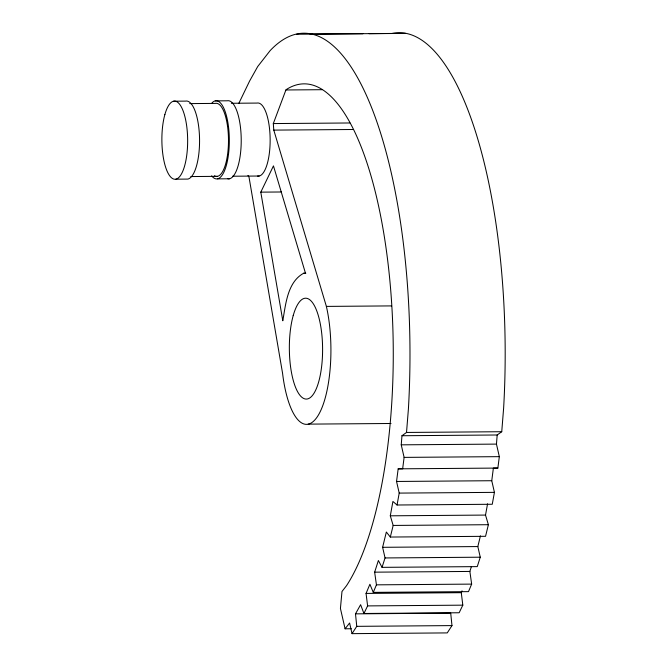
<?xml version="1.0" encoding="UTF-8"?>
<svg xmlns="http://www.w3.org/2000/svg" width="667" height="667" viewBox="0 0 667 667"><rect width="100%" height="100%" fill="white"/><g stroke="black" fill="none" stroke-linecap="round" stroke-linejoin="round"><path stroke-width="1" d="M501.742 431.716L497.19 434.992L496.456 444.105L499.333 456.653L497.865 468.076L493.38 468.101L491.762 480.724L494.43 492.363L492.263 504.26L397.048 505.002L399.208 493.096L396.548 481.466L398.166 468.834L402.651 468.809L404.11 457.387L401.242 444.839L401.968 435.734L406.52 432.449L501.742 431.716L503.618 408.246A315.191 103.919 89.6 0 0 391.846 33.508L369.076 33.683M406.52 432.449L408.404 408.988A315.191 103.919 89.6 0 0 270.152 50.6L257.72 66.525L249.608 81.032L238.853 103.327M487.569 503.802L485.518 515.074L488.386 524.704L485.551 536.31L390.328 537.043L393.163 525.438L390.303 515.816L392.913 501.467L397.048 505.002M480.448 535.843L477.83 546.565L480.265 557.203L477.255 566.616L382.033 567.35L385.051 557.946L382.616 547.307L386.343 532.024L390.328 537.043M471.419 566.575L469.868 571.436L471.652 584.109L468.492 591.637L373.27 592.379L376.43 584.842L374.646 572.169L378.381 560.505L382.033 567.35M247.982 175.471L249.041 177.247L282.566 373.253A75.646 24.937 89.6 0 0 317.567 416.383A75.646 24.937 89.6 0 0 326.38 306.403L273.795 130.115L273.312 123.57L285.91 89.97L286.835 89.203A264.757 87.294 89.6 0 1 387.944 262.615A264.757 87.294 89.6 0 1 346.532 585.676L341.988 591.487L340.428 608.471L345.081 628.798L351.292 628.748M462.039 590.854L461.272 592.68L462.815 605.161L459.154 612.756L363.94 613.49L367.6 605.903L366.058 593.422L369.902 584.259L373.27 592.379M260.797 192.146L273.462 165.883L305.578 273.553L303.735 273.203C287.394 282.016 285.734 304.36 282.8 320.769L260.797 192.146L281.491 191.979M355.494 613.857L450.709 613.123L451.976 625.596L447.257 632.908L352.034 633.65L356.753 626.338L355.494 613.857L360.614 604.702L363.94 613.49M345.081 628.798L349.6 623.011L352.034 633.65M310.213 34.092L405.436 33.35M296.623 34.242L362.865 33.734M285.91 89.97L322.136 89.695M173.612 101.209L185.518 101.117A39.086 12.89 89.6 0 1 199.516 137.402A39.086 12.89 89.6 0 1 187.836 179.09L175.938 179.181M215.274 100.884L227.172 100.792A39.086 12.89 89.6 0 1 241.221 139.636A39.086 12.89 89.6 0 1 227.814 178.789M189.695 103.602L215.349 103.402A36.56 12.056 89.6 0 1 228.481 142.129A36.56 12.056 89.6 0 1 214.374 175.763M231.357 103.277L257.003 103.077A36.56 12.056 89.6 0 1 270.143 139.411A36.56 12.056 89.6 0 1 257.604 176.046M273.312 123.57L349.9 122.978M273.795 130.115L353.485 129.498M190.845 176.555L217.517 176.346M232.5 176.23L259.18 176.021M217.592 178.864L229.498 178.773M303.735 273.203L305.811 273.195M326.38 306.403L391.579 305.903M308.229 424.129L391.029 423.487M401.968 435.734L497.19 434.992M401.242 444.839L496.456 444.105M404.11 457.387L499.333 456.653M398.166 468.834L497.865 468.076M396.548 481.466L491.762 480.724M399.208 493.096L494.43 492.363M390.303 515.816L485.518 515.074M393.163 525.438L488.386 524.704M382.616 547.307L477.83 546.565M385.051 557.946L480.265 557.203M374.646 572.169L469.868 571.436M376.43 584.842L471.652 584.109M366.058 593.422L461.272 592.68M367.6 605.903L462.815 605.161M356.753 626.338L451.976 625.596M211.989 102.91A39.086 12.89 89.6 0 1 229.323 141.262A39.086 12.89 89.6 0 1 211.639 175.838M293.213 315.566A50.434 16.625 89.6 0 0 303.143 398.166A50.434 16.625 89.6 0 0 321.594 332.274A50.434 16.625 89.6 0 0 293.213 315.566M164.874 114.541A39.086 12.89 89.6 0 0 172.578 178.556A39.086 12.89 89.6 0 0 186.877 127.497A39.086 12.89 89.6 0 0 164.874 114.541"/></g></svg>
